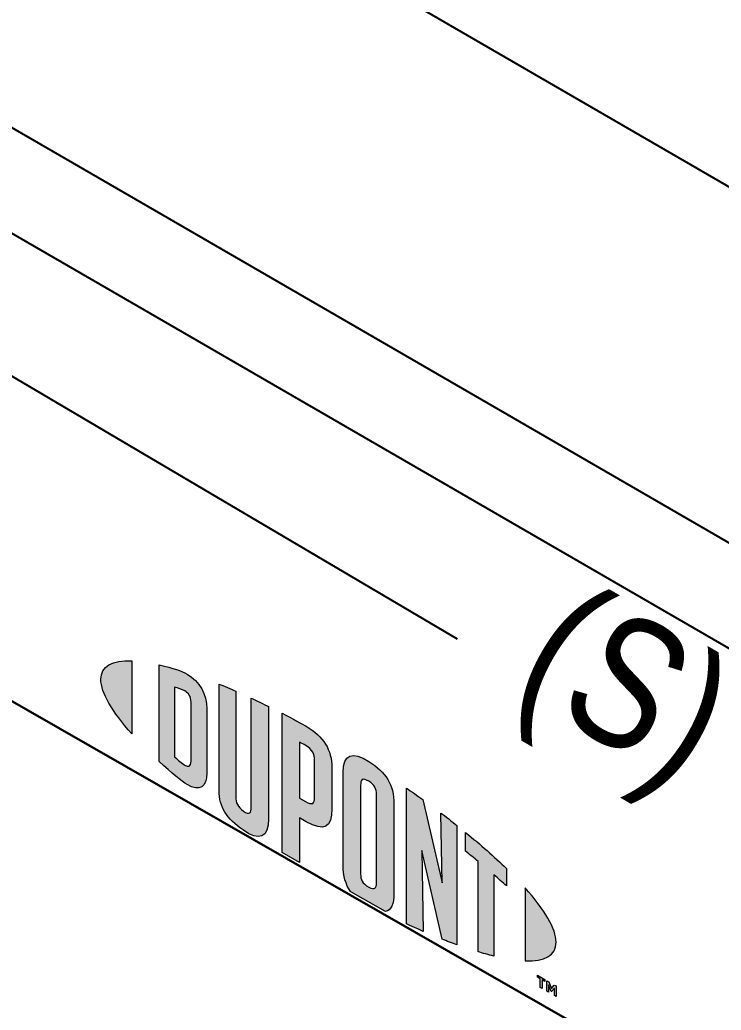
# Model space of a CAD drawing. Header units: inches. Extents: x -20.7 to 75.7, y -15.1 to 19.1.
# Drawn here: x -4.447 to -3.92, y -6.304 to -5.56 of the extents above; entities that cross this region are included whole.
import ezdxf

# ---------------------------------------------------------------- set-up
doc = ezdxf.new("R2010")
doc.units = ezdxf.units.IN
doc.header["$MEASUREMENT"] = 0
for name, color, linetype, lineweight in [('G-ANNO-TTLB', 7, 'Continuous', 0), ('TYVEK', 7, 'Continuous', 0), ('X-REF - TRACED', 7, 'Continuous', 0)]:
    doc.layers.add(name, color=color, linetype=linetype, lineweight=lineweight)

# ---------------------------------------------------------------- blocks, each defined once
blk = doc.blocks.new('Block_39')
at = {"layer": 'TYVEK', "color": 1, "lineweight": 25, "true_color": 0xff0000}
blk.add_lwpolyline([(-4.28091, -5.79102)], dxfattribs=at)
blk = doc.blocks.new('Block_40')
at = {"layer": 'TYVEK', "color": 1, "lineweight": 25, "true_color": 0xff0000}
blk.add_lwpolyline([(-4.09341, -5.72543)], dxfattribs=at)
blk = doc.blocks.new('Block_344')
at = {"layer": 'X-REF - TRACED', "true_color": 0x848484, "transparency": 33554687}
h = blk.add_hatch(color=252, dxfattribs=at)
h.dxf.hatch_style = 2
edge = h.paths.add_edge_path()
edge.add_spline(control_points=[(-4.38568, -6.05518), (-4.38568, -6.06521), (-4.37719, -6.07951), (-4.36237, -6.09612), (-4.36237, -6.09612), (-4.36237, -6.04138), (-4.36237, -6.04138), (-4.37719, -6.04082), (-4.38568, -6.04524), (-4.38568, -6.05518)], knot_values=[0, 0, 0, 0, 1, 1, 1, 2, 2, 2, 3, 3, 3, 3], degree=3, periodic=0)
h = blk.add_hatch(color=252, dxfattribs=at)
h.dxf.hatch_style = 2
edge = h.paths.add_edge_path()
edge.add_spline(control_points=[(-4.31792, -6.11667), (-4.31792, -6.12097), (-4.32, -6.12111), (-4.32264, -6.11958), (-4.32472, -6.11833), (-4.32792, -6.11569), (-4.33042, -6.11333), (-4.33042, -6.11333), (-4.33042, -6.06097), (-4.33042, -6.06097), (-4.32792, -6.06167), (-4.32472, -6.06264), (-4.32264, -6.06389), (-4.32, -6.06542), (-4.31792, -6.06806), (-4.31792, -6.07222), (-4.31792, -6.07222), (-4.31792, -6.11667), (-4.31792, -6.11667)], knot_values=[0, 0, 0, 0, 1, 1, 1, 2, 2, 2, 3, 3, 3, 4, 4, 4, 5, 5, 5, 6, 6, 6, 6], degree=3, periodic=0)
edge = h.paths.add_edge_path()
edge.add_spline(control_points=[(-4.32097, -6.05125), (-4.32514, -6.04875), (-4.33111, -6.04681), (-4.34181, -6.04431), (-4.34181, -6.04431), (-4.34181, -6.11694), (-4.34181, -6.11694), (-4.33236, -6.12569), (-4.32514, -6.13181), (-4.32097, -6.13417), (-4.31139, -6.13972), (-4.30611, -6.13611), (-4.30611, -6.12542), (-4.30611, -6.12542), (-4.30611, -6.07722), (-4.30611, -6.07722), (-4.30611, -6.06653), (-4.31139, -6.05667), (-4.32097, -6.05125)], knot_values=[0, 0, 0, 0, 1, 1, 1, 2, 2, 2, 3, 3, 3, 4, 4, 4, 5, 5, 5, 6, 6, 6, 6], degree=3, periodic=0)
h = blk.add_hatch(color=252, dxfattribs=at)
h.dxf.hatch_style = 2
edge = h.paths.add_edge_path()
edge.add_spline(control_points=[(-4.27282, -6.15123), (-4.27282, -6.15543), (-4.27408, -6.15736), (-4.27865, -6.15409), (-4.28314, -6.15087), (-4.28435, -6.148), (-4.28435, -6.14302), (-4.28435, -6.14302), (-4.28435, -6.06404), (-4.28435, -6.06404), (-4.28733, -6.06269), (-4.29398, -6.05991), (-4.29683, -6.05873), (-4.29683, -6.05873), (-4.29683, -6.13861), (-4.29683, -6.13861), (-4.29683, -6.15137), (-4.29143, -6.15944), (-4.27865, -6.1685), (-4.26696, -6.1768), (-4.25979, -6.17415), (-4.25979, -6.16), (-4.25979, -6.16), (-4.25979, -6.07561), (-4.25979, -6.07561), (-4.26223, -6.07435), (-4.27024, -6.07051), (-4.27282, -6.06933), (-4.27282, -6.06933), (-4.27282, -6.15123), (-4.27282, -6.15123)], knot_values=[0, 0, 0, 0, 1, 1, 1, 2, 2, 2, 3, 3, 3, 4, 4, 4, 5, 5, 5, 6, 6, 6, 7, 7, 7, 8, 8, 8, 9, 9, 9, 10, 10, 10, 10], degree=3, periodic=0)
h = blk.add_hatch(color=252, dxfattribs=at)
h.dxf.hatch_style = 2
edge = h.paths.add_edge_path()
edge.add_spline(control_points=[(-4.22528, -6.14389), (-4.22528, -6.14847), (-4.22667, -6.15), (-4.23208, -6.14694), (-4.23208, -6.14694), (-4.23653, -6.14431), (-4.23653, -6.14431), (-4.23653, -6.14431), (-4.23653, -6.10236), (-4.23653, -6.10236), (-4.23458, -6.10347), (-4.23347, -6.10403), (-4.23222, -6.10472), (-4.22653, -6.10806), (-4.22528, -6.11125), (-4.22528, -6.11597), (-4.22528, -6.11597), (-4.22528, -6.14389), (-4.22528, -6.14389)], knot_values=[0, 0, 0, 0, 1, 1, 1, 2, 2, 2, 3, 3, 3, 4, 4, 4, 5, 5, 5, 6, 6, 6, 6], degree=3, periodic=0)
edge = h.paths.add_edge_path()
edge.add_spline(control_points=[(-4.23153, -6.09042), (-4.23375, -6.08903), (-4.24208, -6.08458), (-4.24958, -6.08069), (-4.24958, -6.08069), (-4.24958, -6.18528), (-4.24958, -6.18528), (-4.24958, -6.18528), (-4.23653, -6.19264), (-4.23653, -6.19264), (-4.23653, -6.19264), (-4.23653, -6.15917), (-4.23653, -6.15917), (-4.23653, -6.15917), (-4.23153, -6.16208), (-4.23153, -6.16208), (-4.21778, -6.16986), (-4.21222, -6.16611), (-4.21222, -6.15264), (-4.21222, -6.15264), (-4.21222, -6.12139), (-4.21222, -6.12139), (-4.21222, -6.10819), (-4.21861, -6.09792), (-4.23153, -6.09042)], knot_values=[0, 0, 0, 0, 1, 1, 1, 2, 2, 2, 3, 3, 3, 4, 4, 4, 5, 5, 5, 6, 6, 6, 7, 7, 7, 8, 8, 8, 8], degree=3, periodic=0)
h = blk.add_hatch(color=252, dxfattribs=at)
h.dxf.hatch_style = 2
edge = h.paths.add_edge_path()
edge.add_spline(control_points=[(-4.17875, -6.20792), (-4.17875, -6.21208), (-4.18, -6.21361), (-4.18458, -6.21111), (-4.18944, -6.20847), (-4.19069, -6.20542), (-4.19069, -6.20111), (-4.19069, -6.20111), (-4.19069, -6.13486), (-4.19069, -6.13486), (-4.19069, -6.13042), (-4.18944, -6.12875), (-4.18458, -6.13167), (-4.18, -6.13444), (-4.17875, -6.1375), (-4.17875, -6.14167), (-4.17875, -6.14167), (-4.17875, -6.20792), (-4.17875, -6.20792)], knot_values=[0, 0, 0, 0, 1, 1, 1, 2, 2, 2, 3, 3, 3, 4, 4, 4, 5, 5, 5, 6, 6, 6, 6], degree=3, periodic=0)
edge = h.paths.add_edge_path()
edge.add_spline(control_points=[(-4.18458, -6.11681), (-4.19667, -6.10917), (-4.20389, -6.11111), (-4.20389, -6.12514), (-4.20389, -6.12514), (-4.20389, -6.19472), (-4.20389, -6.19472), (-4.20389, -6.20264), (-4.20194, -6.20931), (-4.19819, -6.21458), (-4.19819, -6.21458), (-4.19806, -6.21458), (-4.19806, -6.21458), (-4.19806, -6.21458), (-4.19792, -6.21472), (-4.19792, -6.21472), (-4.19792, -6.21472), (-4.17208, -6.22958), (-4.17208, -6.22958), (-4.16778, -6.22875), (-4.16569, -6.22431), (-4.16569, -6.21528), (-4.16569, -6.21528), (-4.16569, -6.14889), (-4.16569, -6.14889), (-4.16569, -6.13389), (-4.17153, -6.12514), (-4.18458, -6.11681)], knot_values=[0, 0, 0, 0, 1, 1, 1, 2, 2, 2, 3, 3, 3, 4, 4, 4, 5, 5, 5, 6, 6, 6, 7, 7, 7, 8, 8, 8, 9, 9, 9, 9], degree=3, periodic=0)
h = blk.add_hatch(color=252, dxfattribs=at)
h.dxf.hatch_style = 2
edge = h.paths.add_edge_path()
edge.add_spline(control_points=[(-4.12948, -6.20789), (-4.12948, -6.20789), (-4.14393, -6.1455), (-4.14393, -6.1455), (-4.14786, -6.14264), (-4.15261, -6.13929), (-4.15628, -6.13679), (-4.15628, -6.13679), (-4.15628, -6.2388), (-4.15628, -6.2388), (-4.1537, -6.24001), (-4.14713, -6.24294), (-4.14374, -6.2444), (-4.14374, -6.2444), (-4.14477, -6.1837), (-4.14477, -6.1837), (-4.14477, -6.1837), (-4.12948, -6.25029), (-4.12948, -6.25029), (-4.12622, -6.25158), (-4.12148, -6.25337), (-4.11836, -6.25449), (-4.11836, -6.25449), (-4.11836, -6.16486), (-4.11836, -6.16486), (-4.12161, -6.16225), (-4.12753, -6.15768), (-4.13038, -6.15554), (-4.13038, -6.15554), (-4.12948, -6.20789), (-4.12948, -6.20789)], knot_values=[0, 0, 0, 0, 1, 1, 1, 2, 2, 2, 3, 3, 3, 4, 4, 4, 5, 5, 5, 6, 6, 6, 7, 7, 7, 8, 8, 8, 9, 9, 9, 10, 10, 10, 10], degree=3, periodic=0)
h = blk.add_hatch(color=252, dxfattribs=at)
h.dxf.hatch_style = 2
edge = h.paths.add_edge_path()
edge.add_spline(control_points=[(-4.11191, -6.18425), (-4.10869, -6.18678), (-4.10551, -6.18935), (-4.10241, -6.19191), (-4.10241, -6.19191), (-4.10241, -6.25974), (-4.10241, -6.25974), (-4.09956, -6.26062), (-4.09427, -6.26209), (-4.09075, -6.26293), (-4.09075, -6.26293), (-4.09075, -6.20185), (-4.09075, -6.20185), (-4.08736, -6.20481), (-4.08417, -6.20766), (-4.08125, -6.21031), (-4.08125, -6.21031), (-4.08125, -6.19723), (-4.08125, -6.19723), (-4.09046, -6.18823), (-4.10035, -6.17951), (-4.11191, -6.17007), (-4.11191, -6.17007), (-4.11191, -6.18425), (-4.11191, -6.18425)], knot_values=[0, 0, 0, 0, 1, 1, 1, 2, 2, 2, 3, 3, 3, 4, 4, 4, 5, 5, 5, 6, 6, 6, 7, 7, 7, 8, 8, 8, 8], degree=3, periodic=0)
h = blk.add_hatch(color=252, dxfattribs=at)
h.dxf.hatch_style = 2
edge = h.paths.add_edge_path()
edge.add_spline(control_points=[(-4.04392, -6.2525), (-4.04392, -6.26254), (-4.05243, -6.26701), (-4.06725, -6.26653), (-4.06725, -6.26653), (-4.06725, -6.21175), (-4.06725, -6.21175), (-4.05243, -6.22832), (-4.04392, -6.24256), (-4.04392, -6.2525)], knot_values=[0, 0, 0, 0, 1, 1, 1, 2, 2, 2, 3, 3, 3, 3], degree=3, periodic=0)
h = blk.add_hatch(color=252, dxfattribs=at)
h.dxf.hatch_style = 2
edge = h.paths.add_edge_path()
edge.add_spline(control_points=[(-4.04528, -6.28472), (-4.04528, -6.28472), (-4.04736, -6.28722), (-4.04736, -6.28722), (-4.04736, -6.28722), (-4.04944, -6.28222), (-4.04944, -6.28222), (-4.04944, -6.28222), (-4.05083, -6.28153), (-4.05083, -6.28153), (-4.05083, -6.28153), (-4.05083, -6.2893), (-4.05083, -6.2893), (-4.05083, -6.2893), (-4.04958, -6.29014), (-4.04958, -6.29014), (-4.04958, -6.29014), (-4.04958, -6.28444), (-4.04958, -6.28444), (-4.04958, -6.28444), (-4.0475, -6.28944), (-4.0475, -6.28944), (-4.0475, -6.28944), (-4.04736, -6.28958), (-4.04736, -6.28958), (-4.04736, -6.28958), (-4.04514, -6.28694), (-4.04514, -6.28694), (-4.04514, -6.28694), (-4.04514, -6.29264), (-4.04514, -6.29264), (-4.04514, -6.29264), (-4.04389, -6.29333), (-4.04389, -6.29333), (-4.04389, -6.29333), (-4.04389, -6.28542), (-4.04389, -6.28542), (-4.04389, -6.28542), (-4.04528, -6.28472), (-4.04528, -6.28472)], knot_values=[0, 0, 0, 0, 1, 1, 1, 2, 2, 2, 3, 3, 3, 4, 4, 4, 5, 5, 5, 6, 6, 6, 7, 7, 7, 8, 8, 8, 9, 9, 9, 10, 10, 10, 11, 11, 11, 12, 12, 12, 13, 13, 13, 13], degree=3, periodic=0)
edge = h.paths.add_edge_path()
edge.add_spline(control_points=[(-4.05792, -6.27736), (-4.05792, -6.27736), (-4.05792, -6.27875), (-4.05792, -6.27875), (-4.05792, -6.27875), (-4.05583, -6.28), (-4.05583, -6.28), (-4.05583, -6.28), (-4.05583, -6.28653), (-4.05583, -6.28653), (-4.05583, -6.28653), (-4.05444, -6.28722), (-4.05444, -6.28722), (-4.05444, -6.28722), (-4.05444, -6.28083), (-4.05444, -6.28083), (-4.05444, -6.28083), (-4.05236, -6.28194), (-4.05236, -6.28194), (-4.05236, -6.28194), (-4.05236, -6.28056), (-4.05236, -6.28056), (-4.05236, -6.28056), (-4.05792, -6.27736), (-4.05792, -6.27736)], knot_values=[0, 0, 0, 0, 1, 1, 1, 2, 2, 2, 3, 3, 3, 4, 4, 4, 5, 5, 5, 6, 6, 6, 7, 7, 7, 8, 8, 8, 8], degree=3, periodic=0)
at = {"layer": 'X-REF - TRACED'}
for points, knots in [([(-4.38568, -6.05518), (-4.38568, -6.06521), (-4.37719, -6.07951), (-4.36237, -6.09612), (-4.36237, -6.09612), (-4.36237, -6.04138), (-4.36237, -6.04138), (-4.37719, -6.04082), (-4.38568, -6.04524), (-4.38568, -6.05518)], [0, 0, 0, 0, 1, 1, 1, 2, 2, 2, 3, 3, 3, 3]), ([(-4.32097, -6.05125), (-4.32514, -6.04875), (-4.33111, -6.04681), (-4.34181, -6.04431), (-4.34181, -6.04431), (-4.34181, -6.11694), (-4.34181, -6.11694), (-4.33236, -6.12569), (-4.32514, -6.13181), (-4.32097, -6.13417), (-4.31139, -6.13972), (-4.30611, -6.13611), (-4.30611, -6.12542), (-4.30611, -6.12542), (-4.30611, -6.07722), (-4.30611, -6.07722), (-4.30611, -6.06653), (-4.31139, -6.05667), (-4.32097, -6.05125)], [0, 0, 0, 0, 1, 1, 1, 2, 2, 2, 3, 3, 3, 4, 4, 4, 5, 5, 5, 6, 6, 6, 6]), ([(-4.27282, -6.15123), (-4.27282, -6.15543), (-4.27408, -6.15736), (-4.27865, -6.15409), (-4.28314, -6.15087), (-4.28435, -6.148), (-4.28435, -6.14302), (-4.28435, -6.14302), (-4.28435, -6.06404), (-4.28435, -6.06404), (-4.28733, -6.06269), (-4.29398, -6.05991), (-4.29683, -6.05873), (-4.29683, -6.05873), (-4.29683, -6.13861), (-4.29683, -6.13861), (-4.29683, -6.15137), (-4.29143, -6.15944), (-4.27865, -6.1685), (-4.26696, -6.1768), (-4.25979, -6.17415), (-4.25979, -6.16), (-4.25979, -6.16), (-4.25979, -6.07561), (-4.25979, -6.07561), (-4.26223, -6.07435), (-4.27024, -6.07051), (-4.27282, -6.06933), (-4.27282, -6.06933), (-4.27282, -6.15123), (-4.27282, -6.15123)], [0, 0, 0, 0, 1, 1, 1, 2, 2, 2, 3, 3, 3, 4, 4, 4, 5, 5, 5, 6, 6, 6, 7, 7, 7, 8, 8, 8, 9, 9, 9, 10, 10, 10, 10]), ([(-4.31792, -6.11667), (-4.31792, -6.12097), (-4.32, -6.12111), (-4.32264, -6.11958), (-4.32472, -6.11833), (-4.32792, -6.11569), (-4.33042, -6.11333), (-4.33042, -6.11333), (-4.33042, -6.06097), (-4.33042, -6.06097), (-4.32792, -6.06167), (-4.32472, -6.06264), (-4.32264, -6.06389), (-4.32, -6.06542), (-4.31792, -6.06806), (-4.31792, -6.07222), (-4.31792, -6.07222), (-4.31792, -6.11667), (-4.31792, -6.11667)], [0, 0, 0, 0, 1, 1, 1, 2, 2, 2, 3, 3, 3, 4, 4, 4, 5, 5, 5, 6, 6, 6, 6]), ([(-4.23153, -6.09042), (-4.23375, -6.08903), (-4.24208, -6.08458), (-4.24958, -6.08069), (-4.24958, -6.08069), (-4.24958, -6.18528), (-4.24958, -6.18528), (-4.24958, -6.18528), (-4.23653, -6.19264), (-4.23653, -6.19264), (-4.23653, -6.19264), (-4.23653, -6.15917), (-4.23653, -6.15917), (-4.23653, -6.15917), (-4.23153, -6.16208), (-4.23153, -6.16208), (-4.21778, -6.16986), (-4.21222, -6.16611), (-4.21222, -6.15264), (-4.21222, -6.15264), (-4.21222, -6.12139), (-4.21222, -6.12139), (-4.21222, -6.10819), (-4.21861, -6.09792), (-4.23153, -6.09042)], [0, 0, 0, 0, 1, 1, 1, 2, 2, 2, 3, 3, 3, 4, 4, 4, 5, 5, 5, 6, 6, 6, 7, 7, 7, 8, 8, 8, 8]), ([(-4.22528, -6.14389), (-4.22528, -6.14847), (-4.22667, -6.15), (-4.23208, -6.14694), (-4.23208, -6.14694), (-4.23653, -6.14431), (-4.23653, -6.14431), (-4.23653, -6.14431), (-4.23653, -6.10236), (-4.23653, -6.10236), (-4.23458, -6.10347), (-4.23347, -6.10403), (-4.23222, -6.10472), (-4.22653, -6.10806), (-4.22528, -6.11125), (-4.22528, -6.11597), (-4.22528, -6.11597), (-4.22528, -6.14389), (-4.22528, -6.14389)], [0, 0, 0, 0, 1, 1, 1, 2, 2, 2, 3, 3, 3, 4, 4, 4, 5, 5, 5, 6, 6, 6, 6]), ([(-4.18458, -6.11681), (-4.19667, -6.10917), (-4.20389, -6.11111), (-4.20389, -6.12514), (-4.20389, -6.12514), (-4.20389, -6.19472), (-4.20389, -6.19472), (-4.20389, -6.20264), (-4.20194, -6.20931), (-4.19819, -6.21458), (-4.19819, -6.21458), (-4.19806, -6.21458), (-4.19806, -6.21458), (-4.19806, -6.21458), (-4.19792, -6.21472), (-4.19792, -6.21472), (-4.19792, -6.21472), (-4.17208, -6.22958), (-4.17208, -6.22958), (-4.16778, -6.22875), (-4.16569, -6.22431), (-4.16569, -6.21528), (-4.16569, -6.21528), (-4.16569, -6.14889), (-4.16569, -6.14889), (-4.16569, -6.13389), (-4.17153, -6.12514), (-4.18458, -6.11681)], [0, 0, 0, 0, 1, 1, 1, 2, 2, 2, 3, 3, 3, 4, 4, 4, 5, 5, 5, 6, 6, 6, 7, 7, 7, 8, 8, 8, 9, 9, 9, 9]), ([(-4.17875, -6.20792), (-4.17875, -6.21208), (-4.18, -6.21361), (-4.18458, -6.21111), (-4.18944, -6.20847), (-4.19069, -6.20542), (-4.19069, -6.20111), (-4.19069, -6.20111), (-4.19069, -6.13486), (-4.19069, -6.13486), (-4.19069, -6.13042), (-4.18944, -6.12875), (-4.18458, -6.13167), (-4.18, -6.13444), (-4.17875, -6.1375), (-4.17875, -6.14167), (-4.17875, -6.14167), (-4.17875, -6.20792), (-4.17875, -6.20792)], [0, 0, 0, 0, 1, 1, 1, 2, 2, 2, 3, 3, 3, 4, 4, 4, 5, 5, 5, 6, 6, 6, 6]), ([(-4.12948, -6.20789), (-4.12948, -6.20789), (-4.14393, -6.1455), (-4.14393, -6.1455), (-4.14786, -6.14264), (-4.15261, -6.13929), (-4.15628, -6.13679), (-4.15628, -6.13679), (-4.15628, -6.2388), (-4.15628, -6.2388), (-4.1537, -6.24001), (-4.14713, -6.24294), (-4.14374, -6.2444), (-4.14374, -6.2444), (-4.14477, -6.1837), (-4.14477, -6.1837), (-4.14477, -6.1837), (-4.12948, -6.25029), (-4.12948, -6.25029), (-4.12622, -6.25158), (-4.12148, -6.25337), (-4.11836, -6.25449), (-4.11836, -6.25449), (-4.11836, -6.16486), (-4.11836, -6.16486), (-4.12161, -6.16225), (-4.12753, -6.15768), (-4.13038, -6.15554), (-4.13038, -6.15554), (-4.12948, -6.20789), (-4.12948, -6.20789)], [0, 0, 0, 0, 1, 1, 1, 2, 2, 2, 3, 3, 3, 4, 4, 4, 5, 5, 5, 6, 6, 6, 7, 7, 7, 8, 8, 8, 9, 9, 9, 10, 10, 10, 10]), ([(-4.11191, -6.18425), (-4.10869, -6.18678), (-4.10551, -6.18935), (-4.10241, -6.19191), (-4.10241, -6.19191), (-4.10241, -6.25974), (-4.10241, -6.25974), (-4.09956, -6.26062), (-4.09427, -6.26209), (-4.09075, -6.26293), (-4.09075, -6.26293), (-4.09075, -6.20185), (-4.09075, -6.20185), (-4.08736, -6.20481), (-4.08417, -6.20766), (-4.08125, -6.21031), (-4.08125, -6.21031), (-4.08125, -6.19723), (-4.08125, -6.19723), (-4.09046, -6.18823), (-4.10035, -6.17951), (-4.11191, -6.17007), (-4.11191, -6.17007), (-4.11191, -6.18425), (-4.11191, -6.18425)], [0, 0, 0, 0, 1, 1, 1, 2, 2, 2, 3, 3, 3, 4, 4, 4, 5, 5, 5, 6, 6, 6, 7, 7, 7, 8, 8, 8, 8]), ([(-4.04392, -6.2525), (-4.04392, -6.26254), (-4.05243, -6.26701), (-4.06725, -6.26653), (-4.06725, -6.26653), (-4.06725, -6.21175), (-4.06725, -6.21175), (-4.05243, -6.22832), (-4.04392, -6.24256), (-4.04392, -6.2525)], [0, 0, 0, 0, 1, 1, 1, 2, 2, 2, 3, 3, 3, 3]), ([(-4.05792, -6.27736), (-4.05792, -6.27736), (-4.05792, -6.27875), (-4.05792, -6.27875), (-4.05792, -6.27875), (-4.05583, -6.28), (-4.05583, -6.28), (-4.05583, -6.28), (-4.05583, -6.28653), (-4.05583, -6.28653), (-4.05583, -6.28653), (-4.05444, -6.28722), (-4.05444, -6.28722), (-4.05444, -6.28722), (-4.05444, -6.28083), (-4.05444, -6.28083), (-4.05444, -6.28083), (-4.05236, -6.28194), (-4.05236, -6.28194), (-4.05236, -6.28194), (-4.05236, -6.28056), (-4.05236, -6.28056), (-4.05236, -6.28056), (-4.05792, -6.27736), (-4.05792, -6.27736)], [0, 0, 0, 0, 1, 1, 1, 2, 2, 2, 3, 3, 3, 4, 4, 4, 5, 5, 5, 6, 6, 6, 7, 7, 7, 8, 8, 8, 8]), ([(-4.04528, -6.28472), (-4.04528, -6.28472), (-4.04736, -6.28722), (-4.04736, -6.28722), (-4.04736, -6.28722), (-4.04944, -6.28222), (-4.04944, -6.28222), (-4.04944, -6.28222), (-4.05083, -6.28153), (-4.05083, -6.28153), (-4.05083, -6.28153), (-4.05083, -6.2893), (-4.05083, -6.2893), (-4.05083, -6.2893), (-4.04958, -6.29014), (-4.04958, -6.29014), (-4.04958, -6.29014), (-4.04958, -6.28444), (-4.04958, -6.28444), (-4.04958, -6.28444), (-4.0475, -6.28944), (-4.0475, -6.28944), (-4.0475, -6.28944), (-4.04736, -6.28958), (-4.04736, -6.28958), (-4.04736, -6.28958), (-4.04514, -6.28694), (-4.04514, -6.28694), (-4.04514, -6.28694), (-4.04514, -6.29264), (-4.04514, -6.29264), (-4.04514, -6.29264), (-4.04389, -6.29333), (-4.04389, -6.29333), (-4.04389, -6.29333), (-4.04389, -6.28542), (-4.04389, -6.28542), (-4.04389, -6.28542), (-4.04528, -6.28472), (-4.04528, -6.28472)], [0, 0, 0, 0, 1, 1, 1, 2, 2, 2, 3, 3, 3, 4, 4, 4, 5, 5, 5, 6, 6, 6, 7, 7, 7, 8, 8, 8, 9, 9, 9, 10, 10, 10, 11, 11, 11, 12, 12, 12, 13, 13, 13, 13])]:
    blk.add_open_spline(points, degree=3, knots=knots, dxfattribs=at)
blk = doc.blocks.new('Block_343')
at = {"layer": 'X-REF - TRACED'}
blk.add_blockref('Block_344', (0, 0), dxfattribs=at)

msp = doc.modelspace()

# ---------------------------------------------------------------- hatches: boundary and pattern name
at = {"layer": 'G-ANNO-TTLB', "true_color": 0xb9529f, "transparency": 33554687}
h = msp.add_hatch(color=233, dxfattribs=at)
edge = h.paths.add_edge_path()
edge.add_spline(control_points=[(20.03424, -15.13455), (20.03424, -15.13455), (-20.6658, -15.13455), (-20.6658, -15.13455), (-20.6658, -15.13455), (-20.6658, 19.00075), (-20.6658, 19.00075), (-20.6658, 19.00075), (20.03424, 19.00075), (20.03424, 19.00075), (20.03424, 19.00075), (20.03424, -15.13455), (20.03424, -15.13455)], knot_values=[0, 0, 0, 0, 1, 1, 1, 2, 2, 2, 3, 3, 3, 4, 4, 4, 4], degree=3, periodic=0)
edge = h.paths.add_edge_path()
edge.add_spline(control_points=[(-20.54076, 18.87571), (-20.54076, 18.87571), (-20.54076, -15.00951), (-20.54076, -15.00951), (-20.54076, -15.00951), (19.9092, -15.00951), (19.9092, -15.00951), (19.9092, -15.00951), (19.9092, 18.87571), (19.9092, 18.87571), (19.9092, 18.87571), (-20.54076, 18.87571), (-20.54076, 18.87571)], knot_values=[0, 0, 0, 0, 1, 1, 1, 2, 2, 2, 3, 3, 3, 4, 4, 4, 4], degree=3, periodic=0)
edge.add_line((-20.54076, 18.87571), (-20.54076, 18.87571))

# ---------------------------------------------------------------- linework, layer by layer
at = {"layer": 'G-ANNO-TTLB'}
for points in [[(20.03424, -15.13455), (20.03424, -15.13455), (-20.6658, -15.13455), (-20.6658, -15.13455), (-20.6658, -15.13455), (-20.6658, 19.00075), (-20.6658, 19.00075), (-20.6658, 19.00075), (20.03424, 19.00075), (20.03424, 19.00075), (20.03424, 19.00075), (20.03424, -15.13455), (20.03424, -15.13455)], [(-20.54076, 18.87571), (-20.54076, 18.87571), (-20.54076, -15.00951), (-20.54076, -15.00951), (-20.54076, -15.00951), (19.9092, -15.00951), (19.9092, -15.00951), (19.9092, -15.00951), (19.9092, 18.87571), (19.9092, 18.87571), (19.9092, 18.87571), (-20.54076, 18.87571), (-20.54076, 18.87571)]]:
    msp.add_open_spline(points, degree=3, knots=[0, 0, 0, 0, 1, 1, 1, 2, 2, 2, 3, 3, 3, 4, 4, 4, 4], dxfattribs=at)
at = {"layer": 'TYVEK', "color": 4, "lineweight": 25, "true_color": 0x00ffff}
msp.add_line((-5.31411, -5.22209), (-2.60394, -6.78958), dxfattribs=at)
at = {"layer": 'TYVEK', "color": 33, "lineweight": 25, "true_color": 0xcb9865}
msp.add_line((-4.43804, -5.38181), (-3.14888, -6.12879), dxfattribs=at)
at = {"layer": 'TYVEK', "color": 2, "lineweight": 25, "true_color": 0xf5eb12}
msp.add_line((-4.66921, -5.51552), (-3.14888, -6.39567), dxfattribs=at)
at = {"layer": 'TYVEK', "color": 1, "lineweight": 25, "true_color": 0xff0000}
msp.add_line((-4.73812, -5.65903), (-4.1181, -6.02466), dxfattribs=at)
at = {"layer": 'TYVEK', "color": 4, "lineweight": 30, "true_color": 0x00ffff}
msp.add_lwpolyline([(-5.06864, -5.71874), (-2.8203, -7.00675), (-3.37302, -7.32265), (-5.61561, -6.03798)], close=True, dxfattribs=at)

# ---------------------------------------------------------------- block references
at = {"layer": 'TYVEK'}
for name in ['Block_40', 'Block_39']:
    msp.add_blockref(name, (0, 0), dxfattribs=at)
at = {"layer": 'X-REF - TRACED'}
msp.add_blockref('Block_343', (0, 0), dxfattribs=at)

# ---------------------------------------------------------------- texts
at = {"layer": 'TYVEK', "insert": (-4.09341, -6.08768), "char_height": 0.2, "attachment_point": 7, "rotation": 330.00013}
msp.add_mtext('\\C1;\\c255;\\FArial Narrow|b0|i0|c1;\\H0.097055;\\W1.007294;(S)', dxfattribs=at)

doc.saveas('drawing.dxf')
